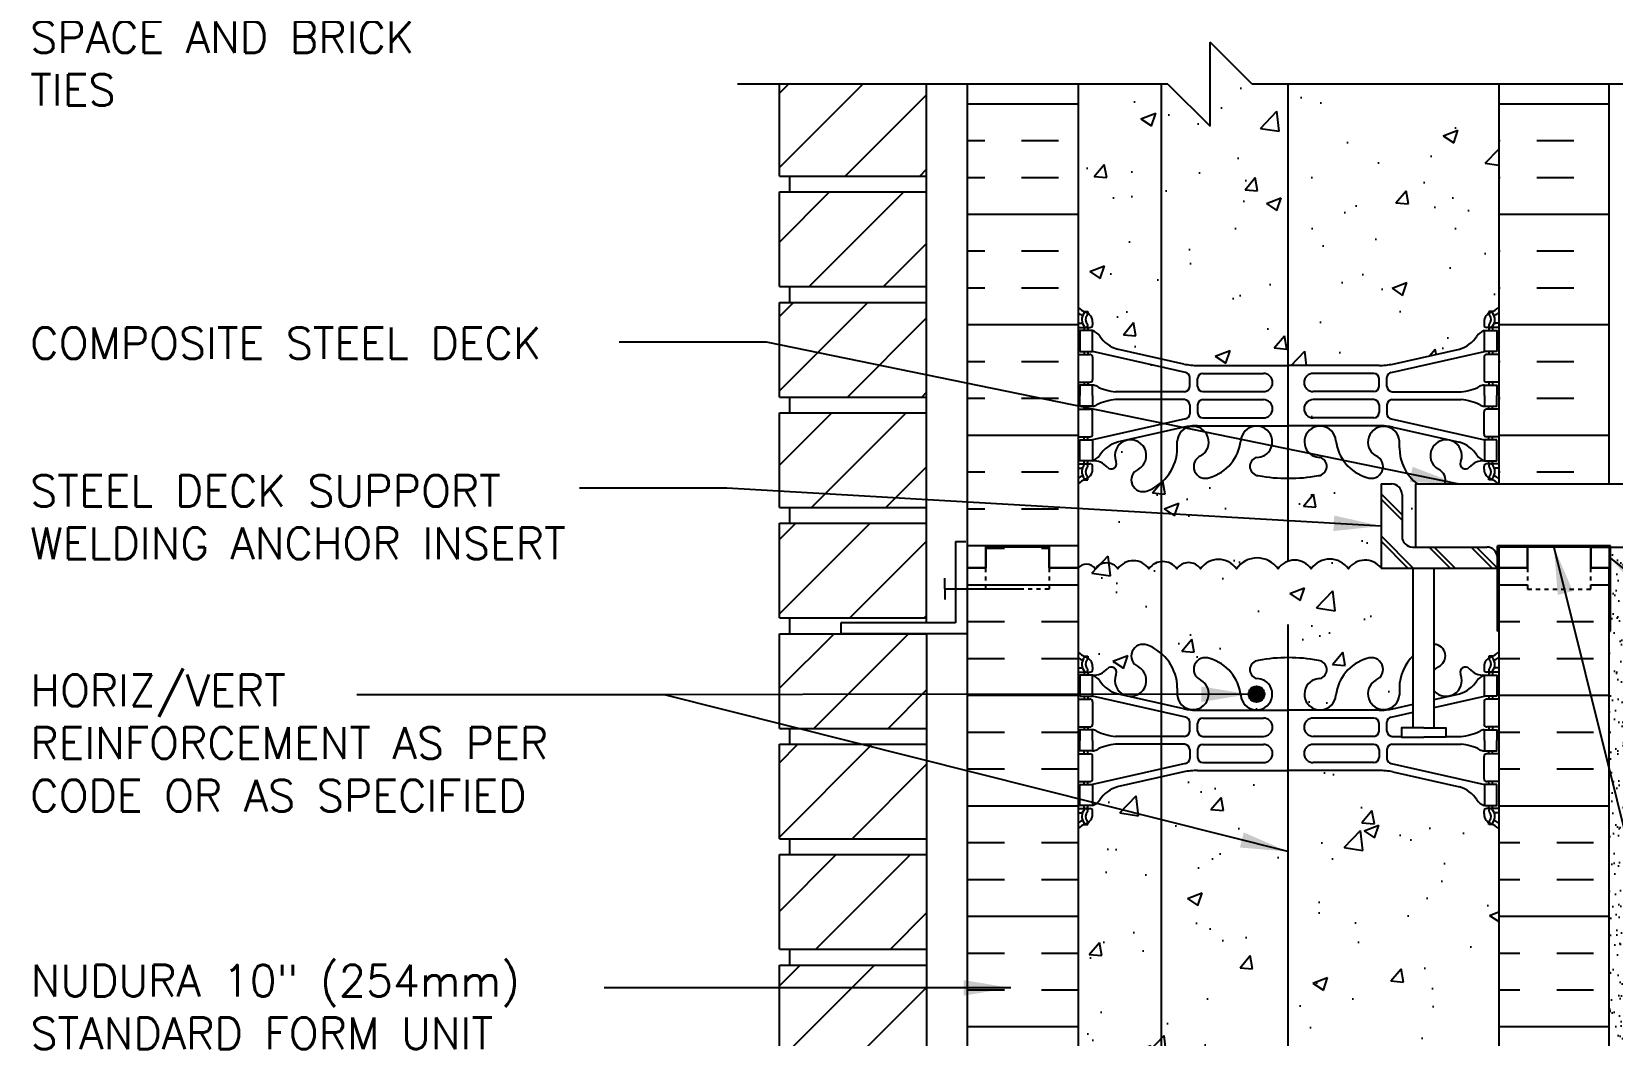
# Model space of a CAD drawing. Header units: inches. Extents: x 242.5 to 299.6, y 180 to 251.1.
# Drawn here: x 242.47 to 280.05, y 211.49 to 235.34 of the extents above; entities that cross this region are included whole.
import ezdxf

# ---------------------------------------------------------------- set-up
doc = ezdxf.new("R2010")
doc.units = ezdxf.units.IN
doc.header["$LTSCALE"] = 0.5
doc.header["$MEASUREMENT"] = 0
doc.linetypes.add('DASHED2', pattern=[0.375, 0.25, -0.125])
for name, color, linetype in [('HATCH', 12, 'Continuous'), ('line25', 2, 'Continuous'), ('LINE3', 3, 'Continuous'), ('LINE50', 5, 'Continuous'), ('LINE9', 9, 'Continuous'), ('TEXT', 4, 'Continuous'), ('Web_Edge', 9, 'Continuous')]:
    doc.layers.add(name, color=color, linetype=linetype)
doc.styles.add('DIM', font='romans.shx', dxfattribs={"width": 0.7})
doc.styles.add('ROMANS', font='romans.shx', dxfattribs={"height": 1.125})
doc.dimstyles.new('ext_12', dxfattribs={"dimscale": 12, "dimtxt": 0.09375, "dimasz": 0.09375, "dimexe": 0.09375, "dimexo": 0.0625, "dimgap": 0.0625, "dimtad": 1, "dimdec": 1, "dimzin": 3, "dimdsep": 46, "dimlunit": 4, "dimtxsty": 'DIM', "dimcen": 0.09, "dimdle": 0.09375, "dimclrt": 4, "dimadec": 0, "dimazin": 0, "dimtfac": 1, "dimtdec": 1, "dimtmove": 2, "dimatfit": 3, "dimfxl": 1, "dimfrac": 2, "dimtolj": 1, "dimtzin": 0, "dimarcsym": 0})
pattern_1 = [(50, (0, -5.6754), (3.5863, -0.31376), [0.375, -4.125]), (355, (0, -5.6754), (-0.693757, 3.76096), [0.3, -3.3]), (100.4514, (0.299, -5.7016), (2.892547, 3.447198), [0.3187, -3.50571]), (46.1842, (0, -4.6754), (5.336205, -0.827595), [0.5625, -6.1875]), (96.6356, (0.4447, -4.7444), (4.67331, 4.87059), [0.47805, -5.258565]), (351.1842, (0, -4.6754), (4.67331, 4.87059), [0.45, -4.95]), (21, (0.5, -4.9254), (2.984535, -2.013094), [0.375, -4.125]), (326, (0.5, -4.9254), (1.216577, 3.62575), [0.3, -3.3]), (71.4514, (0.7487, -5.0932), (4.201113, 1.612652), [0.3187, -3.50571]), (37.5, (0, -5.6754), (0.0607993, 1.6644693), [0, -3.26, 0, -3.35, 0, -3.3125]), (7.5, (0, -5.6754), (1.315348, 1.972059), [0, -1.91, 0, -3.185, 0, -1.2625]), (327.5, (-1.115, -5.6754), (2.669112, -0.1127744), [0, -1.25, 0, -3.9, 0, -5.175]), (317.5, (-1.615, -5.6754), (2.915931, 0.500525), [0, -1.625, 0, -2.59, 0, -3.675])]

msp = doc.modelspace()

# ---------------------------------------------------------------- hatches: boundary and pattern name
at = {"layer": 'HATCH'}
h = msp.add_hatch(dxfattribs=at)
h.set_pattern_fill('ANSI31', color=256, scale=10, style=0)
h.set_pattern_definition([(45, (261.5453, 229.8714), (-0.883883, 0.883883), [])])
h.paths.add_polyline_path([(263.746, 231.531), (260.246, 231.531), (260.246, 229.281), (263.746, 229.281)])
h.paths.add_polyline_path([(263.746, 234.09), (260.246, 234.09), (260.246, 231.906), (263.746, 231.906)])
h.paths.add_polyline_path([(263.746, 237.279), (260.246, 237.279), (260.246, 236.59), (263.746, 236.59)])
h.paths.add_polyline_path([(263.746, 239.904), (260.246, 239.904), (260.246, 237.654), (263.746, 237.654)])
h.paths.add_polyline_path([(263.746, 242.529), (260.246, 242.529), (260.246, 240.279), (263.746, 240.279)])
h.paths.add_polyline_path([(263.746, 245.154), (260.246, 245.154), (260.246, 242.904), (263.746, 242.904)])
h.paths.add_polyline_path([(263.746, 247.779), (260.246, 247.779), (260.246, 245.529), (263.746, 245.529)])
h.paths.add_polyline_path([(263.746, 197.406), (260.246, 197.406), (260.246, 195.534), (263.746, 195.534)])
h.paths.add_polyline_path([(263.746, 200.031), (260.246, 200.031), (260.246, 197.781), (263.746, 197.781)])
h.paths.add_polyline_path([(263.746, 202.656), (260.246, 202.656), (260.246, 200.406), (263.746, 200.406)])
h.paths.add_polyline_path([(263.746, 205.281), (261.708, 205.281), (260.246, 205.281), (260.246, 203.031), (263.746, 203.031)])
h.paths.add_polyline_path([(263.746, 207.906), (260.246, 207.906), (260.246, 205.656), (263.746, 205.656)])
h.paths.add_polyline_path([(263.746, 210.531), (260.246, 210.531), (260.246, 208.281), (263.746, 208.281)])
h.paths.add_polyline_path([(263.746, 213.156), (260.246, 213.156), (260.246, 210.906), (263.746, 210.906)])
h.paths.add_polyline_path([(263.746, 215.781), (260.246, 215.781), (260.246, 213.531), (263.746, 213.531)])
h.paths.add_polyline_path([(263.746, 218.406), (260.246, 218.406), (260.246, 216.156), (263.746, 216.156)])
h.paths.add_polyline_path([(263.746, 221.031), (260.246, 221.031), (260.246, 218.781), (263.746, 218.781)])
h.paths.add_polyline_path([(263.746, 223.656), (260.246, 223.656), (260.246, 221.406), (263.746, 221.406)])
h.paths.add_polyline_path([(263.746, 226.281), (260.246, 226.281), (260.246, 224.031), (263.746, 224.031)])
h.paths.add_polyline_path([(263.746, 228.906), (260.246, 228.906), (260.246, 226.656), (263.746, 226.656)])
h = msp.add_hatch(dxfattribs=at)
h.set_pattern_fill('AR-CONC', color=256, scale=0.5)
h.set_pattern_definition([(50, (0, 0), (3.5863, -0.31376), [0.375, -4.125]), (355, (0, 0), (-0.693757, 3.76096), [0.3, -3.3]), (100.4514, (0.299, -0.026), (2.892544, 3.4472), [0.3187, -3.50571]), (46.1842, (0, 1), (5.336207, -0.827596), [0.5625, -6.1875]), (96.6356, (0.4447, 0.931), (4.67331, 4.87059), [0.47805, -5.25857]), (351.1842, (0, 1), (4.67331, 4.87059), [0.45, -4.95]), (21, (0.5, 0.75), (2.984535, -2.013094), [0.375, -4.125]), (326, (0.5, 0.75), (1.216577, 3.62575), [0.3, -3.3]), (71.4514, (0.7487, 0.5822), (4.201112, 1.612656), [0.3187, -3.50571]), (37.5, (0, 0), (0.0607993, 1.6644693), [0, -3.26, 0, -3.35, 0, -3.3125]), (7.5, (0, 0), (1.315348, 1.9720586), [0, -1.91, 0, -3.185, 0, -1.2625]), (327.5, (-1.115, 0), (2.669112, -0.1127744), [0, -1.25, 0, -3.9, 0, -5.175]), (317.5, (-1.615, 0), (2.915931, 0.500525), [0, -1.625, 0, -2.59, 0, -3.675])])
h.paths.add_polyline_path([(277.344, 244.567, 0.336749), (276.682, 244.461, 0.520567), (276.295, 244.461, 0.520567), (275.795, 244.461, 0.259173), (275.344, 244.681, 0.259173), (274.892, 244.461, 0.520567), (274.393, 244.461, 0.520567), (274.006, 244.461, 0.336749), (273.344, 244.567, 0.336749), (272.682, 244.461, 0.520567), (272.295, 244.461, 0.520567), (271.795, 244.461, 0.520567), (270.949, 244.461, 0.520567), (270.667, 244.461, 0.520567), (269.772, 244.461, 0.520567), (269.032, 244.461, 0.520567), (268.339, 244.461, 0.520567), (268.119, 244.461, 0.321585), (267.344, 244.487), (267.344, 243.846, 0.088416), (267.49, 243.749), (267.58, 243.749), (267.58, 243.707, -0.249069), (267.69, 243.5), (267.69, 243.433, -0.414214), (267.627, 243.37), (267.58, 243.37), (267.58, 243.3), (267.685, 243.3, 0.231736), (268.042, 243.451, -0.8344), (268.254, 243.326), (268.242, 243.304, 2.155404), (268.781, 243.499, -1), (268.994, 244.01, -0.311223), (269.703, 242.994), (269.703, 242.829, 1.661382), (270.264, 243.182, -1), (270.478, 243.693, -0.307094), (271.216, 242.797, 1.604516), (271.775, 243.173, 0.055617), (271.596, 243.219, -0.843243), (271.63, 243.651, -0.047544), (272.344, 243.716, -0.047544), (273.058, 243.651, -0.843243), (273.092, 243.219, 0.055617), (272.913, 243.173, 1.604516), (273.471, 242.797, -0.307094), (274.21, 243.693, -1), (274.424, 243.182, 1.661382), (274.985, 242.829), (274.984, 242.974, -0.316114), (275.693, 244.01, -1), (275.907, 243.499, 2.155404), (276.445, 243.304), (276.434, 243.326, -0.834375), (276.645, 243.451, 0.23174), (277.003, 243.3), (277.108, 243.3), (277.108, 243.37), (277.06, 243.37, -0.414214), (276.998, 243.433), (276.998, 243.5, -0.249069), (277.108, 243.707), (277.108, 243.749), (277.198, 243.749, 0.08841), (277.344, 243.846)])
h.paths.add_polyline_path([(276.998, 240), (276.998, 240.068, -0.414214), (277.06, 240.13), (277.108, 240.13), (277.108, 240.2), (277.003, 240.2, -0.168672), (276.817, 240.35, 0.17445), (276.409, 240.646), (274.829, 240.998, 0.054974), (274.502, 241.035), (272.344, 241.035), (270.186, 241.035, 0.054974), (269.859, 240.998), (268.278, 240.646, 0.17445), (267.871, 240.35, -0.168672), (267.685, 240.2), (267.58, 240.2), (267.58, 240.13), (267.627, 240.13, -0.414214), (267.69, 240.068), (267.69, 240, -0.249069), (267.58, 239.793), (267.58, 239.751), (267.49, 239.751, 0.088416), (267.344, 239.654), (267.344, 236.59), (269.483, 236.59), (270.483, 235.59), (270.483, 237.59), (271.483, 236.59), (277.344, 236.59), (277.344, 239.654, 0.08841), (277.198, 239.751), (277.108, 239.751), (277.108, 239.793, -0.249069)])
h.paths.add_polyline_path([(277.344, 234.09), (271.483, 234.09), (270.483, 235.09), (270.483, 233.09), (269.483, 234.09), (267.344, 234.09), (267.344, 228.785, 0.088416), (267.49, 228.688), (267.58, 228.688), (267.58, 228.646, -0.249069), (267.69, 228.439), (267.69, 228.372, -0.414214), (267.627, 228.309), (267.58, 228.309), (267.58, 228.239), (267.685, 228.239, -0.168672), (267.871, 228.089, 0.17445), (268.278, 227.794), (269.859, 227.441, 0.054974), (270.186, 227.405), (272.344, 227.405), (274.502, 227.405, 0.054974), (274.829, 227.441), (276.409, 227.794, 0.17445), (276.817, 228.089, -0.168672), (277.003, 228.239), (277.108, 228.239), (277.108, 228.309), (277.06, 228.309, -0.414214), (276.998, 228.372), (276.998, 228.439, -0.249069), (277.108, 228.646), (277.108, 228.688), (277.198, 228.688, 0.08841), (277.344, 228.785)])
h.paths.add_polyline_path([(274.548, 224.59), (274.798, 224.59, -0.414214), (275.048, 224.34), (275.048, 223.34, 0.414214), (275.298, 223.09), (275.363, 223.09), (275.363, 224.59), (275.405, 224.59, -0.229794), (274.984, 225.445), (274.985, 225.61, 1.661382), (274.424, 225.258, -1), (274.21, 224.747, -0.307094), (273.471, 225.642, 1.604516), (272.913, 225.266, 0.055617), (273.092, 225.221, -0.843243), (273.058, 224.788, -0.047544), (272.344, 224.723, -0.047544), (271.63, 224.788, -0.843243), (271.596, 225.221, 0.055617), (271.775, 225.266, 1.604516), (271.216, 225.642, -0.307094), (270.478, 224.747, -1), (270.264, 225.258, 1.661382), (269.703, 225.61), (269.703, 225.465, -0.316114), (268.994, 224.429, -1), (268.781, 224.941, 2.155404), (268.242, 225.135), (268.254, 225.114, -0.834375), (268.042, 224.988, 0.23174), (267.685, 225.139), (267.58, 225.139), (267.58, 225.069), (267.627, 225.069, -0.414214), (267.69, 225.007), (267.69, 224.939, -0.249069), (267.58, 224.732), (267.58, 224.69), (267.49, 224.69, 0.088416), (267.344, 224.593), (267.344, 222.588, -0.498935), (267.755, 222.574, -0.520567), (268.291, 222.574, -0.520567), (269.03, 222.574, -0.520567), (269.691, 222.574, -0.520567), (270.257, 222.574, -0.520567), (271.11, 222.574, -0.520567), (272.099, 222.574, -0.520567), (272.887, 222.574, -0.520567), (273.771, 222.574, -0.506879), (274.548, 222.59)])
h.paths.add_polyline_path([(276.998, 224.939), (276.998, 225.007, -0.414214), (277.06, 225.069), (277.108, 225.069), (277.108, 225.139), (277.003, 225.139, 0.231736), (276.645, 224.988, -0.8344), (276.434, 225.114), (276.445, 225.135, 2.155404), (275.907, 224.941, -0.400391), (276.06, 224.59), (277.344, 224.59), (277.344, 224.593, 0.08841), (277.198, 224.69), (277.108, 224.69), (277.108, 224.732, -0.249069)])
h.paths.add_polyline_path([(275.313, 222.59), (274.548, 222.59, 0.506879), (273.771, 222.574, 0.520567), (272.887, 222.574, 0.520567), (272.099, 222.574, 0.520567), (271.11, 222.574, 0.520567), (270.257, 222.574, 0.520567), (269.691, 222.574, 0.520567), (269.03, 222.574, 0.520567), (268.291, 222.574, 0.520567), (267.755, 222.574, 0.498935), (267.344, 222.588), (267.344, 220.593, 0.088416), (267.49, 220.496), (267.58, 220.496), (267.58, 220.454, -0.249069), (267.69, 220.247), (267.69, 220.179, -0.414214), (267.627, 220.117), (267.58, 220.117), (267.58, 220.047), (267.685, 220.047, 0.231736), (268.042, 220.198, -0.8344), (268.254, 220.072), (268.242, 220.051, 2.155404), (268.781, 220.245, -1), (268.994, 220.756, -0.311223), (269.703, 219.74), (269.703, 219.575, 1.661382), (270.264, 219.928, -1), (270.478, 220.439, -0.307094), (271.216, 219.544, 1.604516), (271.775, 219.92, 0.055617), (271.596, 219.965, -0.843243), (271.63, 220.398, -0.047544), (272.344, 220.462, -0.047544), (273.058, 220.398, -0.843243), (273.092, 219.965, 0.055617), (272.913, 219.92, 1.604516), (273.471, 219.544, -0.307094), (274.21, 220.439, -1), (274.424, 219.928, 1.661382), (274.985, 219.575), (274.984, 219.721, -0.204955), (275.313, 220.515)])
h.paths.add_polyline_path([(277.344, 216.401, 0.08841), (277.198, 216.498), (277.108, 216.498), (277.108, 216.54, -0.249069), (276.998, 216.747), (276.998, 216.814, -0.414214), (277.06, 216.877), (277.108, 216.877), (277.108, 216.947), (277.003, 216.947, -0.168672), (276.817, 217.096, 0.17445), (276.409, 217.392), (274.829, 217.745, 0.054974), (274.502, 217.781), (272.344, 217.781), (270.186, 217.781, 0.054974), (269.859, 217.745), (268.278, 217.392, 0.17445), (267.871, 217.096, -0.168672), (267.685, 216.947), (267.58, 216.947), (267.58, 216.877), (267.627, 216.877, -0.414214), (267.69, 216.814), (267.69, 216.747, -0.249069), (267.58, 216.54), (267.58, 216.498), (267.49, 216.498, 0.088416), (267.344, 216.401), (267.344, 210.785, 0.088416), (267.49, 210.688), (267.58, 210.688), (267.58, 210.646, -0.249069), (267.69, 210.439), (267.69, 210.372, -0.414214), (267.627, 210.309), (267.58, 210.309), (267.58, 210.239), (267.685, 210.239, -0.168672), (267.871, 210.089, 0.17445), (268.278, 209.794), (269.859, 209.441, 0.054974), (270.186, 209.405), (272.344, 209.405), (274.502, 209.405, 0.054974), (274.829, 209.441), (276.409, 209.794, 0.17445), (276.817, 210.089, -0.168672), (277.003, 210.239), (277.108, 210.239), (277.108, 210.309), (277.06, 210.309, -0.414214), (276.998, 210.372), (276.998, 210.439, -0.249069), (277.108, 210.646), (277.108, 210.688), (277.198, 210.688, 0.08841), (277.344, 210.785)])
h.paths.add_polyline_path([(275.503, 203.775), (275.729, 203.775), (275.729, 203.497), (277.344, 203.497), (277.344, 206.305), (277.344, 206.593, 0.08841), (277.198, 206.69), (277.108, 206.69), (277.108, 206.732, -0.249069), (276.998, 206.939), (276.998, 207.007, -0.414214), (277.06, 207.069), (277.108, 207.069), (277.108, 207.139), (277.003, 207.139, 0.231736), (276.645, 206.988, -0.8344), (276.434, 207.114), (276.445, 207.135, 2.155404), (275.907, 206.941, -1), (275.693, 206.429, -0.311223), (274.984, 207.445), (274.985, 207.61, 1.661382), (274.424, 207.258, -1), (274.21, 206.747, -0.30095), (273.474, 207.619, 1.661382), (272.913, 207.266, 0.055617), (273.092, 207.221, -0.843243), (273.058, 206.788, -0.047544), (272.344, 206.723, -0.047544), (271.63, 206.788, -0.843243), (271.596, 207.221, 0.055617), (271.775, 207.266, 1.661382), (271.214, 207.619, -0.30095), (270.478, 206.747, -1), (270.264, 207.258, 1.661382), (269.703, 207.61), (269.703, 207.445, -0.311223), (268.994, 206.429, -1), (268.781, 206.941, 2.155404), (268.242, 207.135), (268.254, 207.114, -0.834375), (268.042, 206.988, 0.23174), (267.685, 207.139), (267.58, 207.139), (267.58, 207.069), (267.627, 207.069, -0.414214), (267.69, 207.007), (267.69, 206.939, -0.249069), (267.58, 206.732), (267.58, 206.69), (267.49, 206.69, 0.088416), (267.344, 206.593), (267.344, 204.593), (267.344, 202.593, 0.088416), (267.49, 202.496), (267.58, 202.496), (267.58, 202.454, -0.249069), (267.69, 202.247), (267.69, 202.179, -0.414214), (267.627, 202.117), (267.58, 202.117), (267.58, 202.047), (267.685, 202.047, 0.231736), (268.042, 202.198, -0.8344), (268.254, 202.072), (268.242, 202.051, 2.155404), (268.781, 202.245, -1), (268.994, 202.756, -0.311223), (269.703, 201.74), (269.703, 201.575, 1.661382), (270.264, 201.928, -1), (270.478, 202.439, -0.30095), (271.214, 201.567, 1.661382), (271.775, 201.92, 0.055617), (271.596, 201.965, -0.843243), (271.63, 202.398, -0.047544), (272.344, 202.462, -0.047544), (273.058, 202.398, -0.843243), (273.092, 201.965, 0.055617), (272.913, 201.92, 1.661382), (273.474, 201.567, -0.30095), (274.21, 202.439, -1), (274.424, 201.928, 1.661382), (274.985, 201.575), (274.984, 201.74, -0.286808), (275.603, 202.718), (275.503, 202.718), (275.503, 203.247)])
h.paths.add_polyline_path([(277.108, 202.496), (277.198, 202.496, 0.08841), (277.344, 202.593), (277.344, 202.997), (275.729, 202.997), (275.729, 202.769, -0.933253), (275.907, 202.245, 2.155404), (276.445, 202.051), (276.434, 202.072, -0.834375), (276.645, 202.198, 0.23174), (277.003, 202.047), (277.108, 202.047), (277.108, 202.117), (277.06, 202.117, -0.414214), (276.998, 202.179), (276.998, 202.247, -0.249069), (277.108, 202.454)], flags=17)
h.paths.add_polyline_path([(277.344, 198.401, 0.08841), (277.198, 198.498), (277.108, 198.498), (277.108, 198.54, -0.249069), (276.998, 198.747), (276.998, 198.814, -0.414214), (277.06, 198.877), (277.108, 198.877), (277.108, 198.947), (277.003, 198.947, -0.155529), (276.827, 199.081, 0.180914), (276.409, 199.392), (274.829, 199.745, 0.054974), (274.502, 199.781), (272.344, 199.781), (270.186, 199.781, 0.054974), (269.859, 199.745), (268.278, 199.392, 0.180914), (267.86, 199.081, -0.155529), (267.685, 198.947), (267.58, 198.947), (267.58, 198.877), (267.627, 198.877, -0.414214), (267.69, 198.814), (267.69, 198.747, -0.249069), (267.58, 198.54), (267.58, 198.498), (267.49, 198.498, 0.088416), (267.344, 198.401), (267.344, 195.534), (269.358, 195.534), (270.358, 196.534), (270.358, 195.534), (270.358, 194.534), (271.358, 195.534), (277.344, 195.534)])
h = msp.add_hatch(dxfattribs=at)
h.set_pattern_fill('INSUL', color=256, scale=7, style=0)
h.paths.add_polyline_path([(267.344, 234.09), (264.719, 234.09), (264.719, 222.593), (265.156, 222.593), (265.156, 223.093), (266.656, 223.093), (266.656, 222.593), (267.344, 222.593)])
h.paths.add_polyline_path([(277.344, 224.59), (279.969, 224.59), (279.969, 234.09), (277.344, 234.09)])
h = msp.add_hatch(dxfattribs=at)
h.set_pattern_fill('AR-CONC', color=256, scale=0.5, style=0)
h.set_pattern_definition(pattern_1)
h.paths.add_polyline_path([(267.685, 227.739), (267.58, 227.739), (267.58, 227.669), (267.627, 227.669, -0.414214), (267.69, 227.607), (267.69, 227.072, -0.414214), (267.627, 227.009), (267.58, 227.009), (267.58, 226.939), (267.677, 226.939, -0.134256), (267.788, 226.911, 0.100756), (268.238, 226.783), (269.875, 226.783, 0.414214), (270, 226.908), (270, 227.12, 0.351061), (269.902, 227.242)])
h = msp.add_hatch(dxfattribs=at)
h.set_pattern_fill('AR-CONC', color=256, scale=0.5, style=0)
h.set_pattern_definition(pattern_1)
h.paths.add_polyline_path([(272.936, 226.594, 1), (272.936, 226.16), (274.375, 226.16, 0.414214), (274.5, 226.285), (274.5, 226.469, 0.414214), (274.375, 226.594)])
h = msp.add_hatch(dxfattribs=at)
h.set_pattern_fill('INSUL', color=256, scale=7, style=0)
h.set_pattern_definition([(0, (278.723, 214.316), (0, 2.625), []), (0, (278.723, 215.191), (0, 2.625), [0.875, -0.875]), (0, (278.723, 216.066), (0, 2.625), [0.875, -0.875])])
h.paths.add_polyline_path([(279.969, 222.593), (279.531, 222.593), (279.531, 222.093), (278.031, 222.093), (278.031, 222.593), (277.344, 222.593), (277.344, 221.09), (277.344, 206.305), (279.969, 205.247)])
h.paths.add_polyline_path([(264.719, 204.593), (265.156, 204.593), (265.156, 205.093), (266.656, 205.093), (266.656, 204.593), (267.344, 204.593), (267.344, 222.593), (266.656, 222.593), (266.656, 223.093), (265.156, 223.093), (265.156, 222.593), (264.719, 222.593)])
h = msp.add_hatch(dxfattribs=at)
h.set_pattern_fill('AR-SAND', color=256, scale=0.25, style=0)
h.set_pattern_definition([(37.5, (-108.9242, -27.88377), (-0.01574834, 0.48170594), [0, -0.38, 0, -0.425, 0, -0.40625]), (7.5, (-108.9242, -27.8838), (0.4424442, 0.7055365), [0, -0.205, 0, -0.3425, 0, -0.13125]), (327.5, (-109.2317, -27.88377), (0.77853547, 0.00141476), [0, -0.125, 0, -0.45, 0, -0.5875]), (317.5, (-109.2317, -27.8838), (0.75153165, 0.2194189), [0, -0.0625, 0, -0.295, 0, -0.3375])])
h.paths.add_polyline_path([(279.969, 205.534), (279.969, 205.247), (280.469, 205.247), (280.469, 223.09), (280.234, 223.09), (279.969, 223.09)])
at = {"layer": 'LINE3'}
h = msp.add_hatch(color=256, dxfattribs=at)
h.paths.add_polyline_path([(271.772, 219.629, 0.831395), (271.403, 219.629)])
h.paths.add_polyline_path([(271.775, 219.595, 0.045935), (271.772, 219.629), (271.403, 219.629, 0.045935), (271.4, 219.595, 1)])

# ---------------------------------------------------------------- linework, layer by layer
at = {"layer": 'HATCH'}
for p, q in [((274.548, 224.355), (275.048, 223.855)), ((274.548, 224.23), (275.048, 223.73)), ((274.548, 223.355), (275.313, 222.59)), ((274.548, 223.23), (275.188, 222.59)), ((275.688, 223.09), (276.188, 222.59)), ((275.813, 223.09), (276.313, 222.59)), ((276.688, 223.09), (277.188, 222.59)), ((276.813, 223.09), (277.313, 222.59))]:
    msp.add_line(p, q, dxfattribs=at)
msp.add_lwpolyline([(274.548, 222.59, 0.506879), (273.771, 222.574, 0.520567), (272.887, 222.574, 0.520567), (272.099, 222.574, 0.520567), (271.11, 222.574, 0.520567), (270.257, 222.574, 0.520567), (269.691, 222.574, 0.520567), (269.03, 222.574, 0.520567), (268.291, 222.574, 0.520567), (267.755, 222.574, 0.498935), (267.344, 222.588)], format="xyb", dxfattribs=at)
at = {"layer": 'line25'}
for p, q in [((260.246, 231.906), (260.246, 234.09)), ((263.746, 221.286), (263.746, 234.09)), ((267.344, 234.09), (267.344, 222.593)), ((277.344, 234.09), (277.344, 224.59)), ((260.246, 231.906), (263.746, 231.906)), ((260.496, 231.531), (260.496, 231.906)), ((260.496, 231.531), (260.496, 231.906)), ((260.246, 229.281), (260.246, 231.531)), ((260.246, 231.531), (263.746, 231.531)), ((260.246, 229.281), (263.746, 229.281)), ((260.496, 228.906), (260.496, 229.281)), ((260.496, 228.906), (260.496, 229.281)), ((260.246, 226.656), (260.246, 228.906)), ((260.246, 228.906), (263.746, 228.906)), ((260.246, 226.656), (263.746, 226.656)), ((260.496, 226.281), (260.496, 226.656)), ((260.496, 226.281), (260.496, 226.656)), ((260.246, 224.031), (260.246, 226.281)), ((260.246, 226.281), (263.746, 226.281)), ((274.548, 224.59), (274.548, 222.59)), ((274.548, 224.59), (274.798, 224.59)), ((275.048, 224.34), (275.048, 223.34)), ((260.246, 224.031), (263.746, 224.031)), ((260.496, 223.656), (260.496, 224.031)), ((260.496, 223.656), (260.496, 224.031)), ((260.246, 221.406), (260.246, 223.656)), ((260.246, 223.656), (263.746, 223.656)), ((275.298, 223.09), (277.063, 223.09)), ((280, 223.122), (277.313, 223.122)), ((277.313, 221.09), (277.313, 223.122)), ((277.313, 222.59), (277.313, 222.84)), ((279.969, 223.09), (277.344, 223.09)), ((279.969, 223.09), (277.344, 223.09)), ((277.344, 223.09), (277.344, 221.09)), ((279.969, 223.09), (279.969, 221.09)), ((280, 221.09), (280, 223.122)), ((267.344, 222.593), (267.344, 204.593)), ((274.548, 222.59), (277.313, 222.59)), ((275.313, 218.798), (275.313, 222.59)), ((275.813, 218.798), (275.813, 222.59)), ((277.344, 222.593), (277.344, 206.305)), ((260.246, 221.406), (263.746, 221.406)), ((260.496, 221.031), (260.496, 221.406)), ((260.496, 221.031), (260.496, 221.406)), ((260.246, 218.781), (260.246, 221.031)), ((260.246, 221.031), (263.746, 221.031)), ((263.746, 221.036), (263.746, 205.531)), ((277.344, 221.09), (277.313, 221.09)), ((279.969, 221.09), (280, 221.09)), ((260.246, 218.781), (263.746, 218.781)), ((260.496, 218.406), (260.496, 218.781)), ((260.496, 218.406), (260.496, 218.781)), ((260.246, 216.156), (260.246, 218.406)), ((260.246, 218.406), (263.746, 218.406)), ((260.246, 216.156), (263.746, 216.156)), ((260.496, 215.781), (260.496, 216.156)), ((260.496, 215.781), (260.496, 216.156)), ((260.246, 213.531), (260.246, 215.781)), ((260.246, 215.781), (263.746, 215.781)), ((260.246, 213.531), (263.746, 213.531)), ((260.496, 213.156), (260.496, 213.531)), ((260.496, 213.156), (260.496, 213.531)), ((260.246, 210.906), (260.246, 213.156)), ((260.246, 213.156), (263.746, 213.156))]:
    msp.add_line(p, q, dxfattribs=at)
at = {"layer": 'line25', "color": 192}
msp.add_line((279.531, 223.09), (288.407, 223.09), dxfattribs=at)
at = {"layer": 'line25'}
for points in [[(275.563, 218.798), (275.034, 218.798), (275.034, 218.572), (275.563, 218.572)], [(275.563, 218.798), (276.091, 218.798), (276.091, 218.572), (275.831, 218.572)], [(275.831, 218.572), (275.563, 218.572)]]:
    msp.add_lwpolyline(points, dxfattribs=at)
for centre, start, end in [((274.798, 224.34), 0, 90), ((275.298, 223.34), 180, 270), ((277.063, 222.84), 0, 90)]:
    msp.add_arc(centre, 0.25, start, end, dxfattribs=at)
at = {"layer": 'LINE3'}
for p, q in [((269.321, 234.09), (269.321, 203.272)), ((272.33, 234.09), (272.33, 222.75)), ((272.33, 221.25), (272.33, 195.534))]:
    msp.add_line(p, q, dxfattribs=at)
msp.add_circle((271.588, 219.595), 0.188, dxfattribs=at)
at = {"layer": 'LINE50'}
for p, q in [((264.719, 222.593), (264.719, 234.09)), ((279.969, 224.59), (279.969, 234.09)), ((278.031, 222.593), (278.031, 223.093)), ((278.031, 223.093), (279.531, 223.093)), ((279.531, 223.093), (279.531, 222.593)), ((264.719, 204.593), (264.719, 222.593)), ((277.344, 222.593), (278.031, 222.593)), ((279.531, 222.593), (279.969, 222.593)), ((279.969, 205.247), (279.969, 222.593))]:
    msp.add_line(p, q, dxfattribs=at)
for points in [[(267.344, 222.593), (266.656, 222.593), (266.656, 223.093), (265.156, 223.093), (265.156, 222.593), (264.719, 222.593)], [(264.719, 222.593), (265.156, 222.593), (265.156, 223.093), (266.656, 223.093), (266.656, 222.593), (267.344, 222.593)], [(279.969, 222.593), (279.531, 222.593), (279.531, 223.093), (278.031, 223.093), (278.031, 222.593), (277.344, 222.593)]]:
    msp.add_lwpolyline(points, dxfattribs=at)
at = {"layer": 'LINE9'}
for p, q in [((270.483, 233.09), (270.483, 235.09)), ((271.483, 234.09), (270.483, 235.09)), ((269.483, 234.09), (259.246, 234.09)), ((269.483, 234.09), (270.483, 233.09)), ((281.719, 234.09), (271.483, 234.09)), ((275.363, 224.59), (288.406, 224.59)), ((275.363, 224.59), (275.363, 223.09)), ((264.431, 223.223), (264.431, 221.286)), ((264.431, 223.223), (264.681, 223.223)), ((264.181, 222.098), (264.181, 222.348)), ((264.181, 222.098), (266.027, 222.098)), ((264.181, 222.098), (264.181, 221.848)), ((264.431, 221.286), (261.708, 221.286)), ((261.708, 221.286), (261.708, 221.036)), ((261.708, 221.036), (264.708, 221.036))]:
    msp.add_line(p, q, dxfattribs=at)
at = {"layer": 'LINE9', "linetype": 'DASHED2', "ltscale": 0.15}
for points in [[(266.656, 222.593), (266.656, 222.593), (266.656, 222.093), (265.156, 222.093), (265.156, 222.593), (265.156, 222.593)], [(266.656, 222.593), (266.656, 222.593), (266.656, 222.093), (265.156, 222.093), (265.156, 222.593), (265.156, 222.593)], [(278.031, 222.593), (278.031, 222.593), (278.031, 222.093), (279.531, 222.093), (279.531, 222.593), (279.531, 222.593)], [(278.031, 222.593), (278.031, 222.593), (278.031, 222.093), (279.531, 222.093), (279.531, 222.593), (279.531, 222.593)]]:
    msp.add_lwpolyline(points, dxfattribs=at)
at = {"layer": 'Web_Edge'}
for p, q in [((267.49, 228.688), (267.58, 228.688)), ((267.58, 228.688), (267.58, 228.646)), ((277.198, 228.688), (277.108, 228.688)), ((277.108, 228.688), (277.108, 228.646)), ((267.344, 228.409), (267.422, 228.409)), ((267.344, 228.309), (267.627, 228.309)), ((267.49, 228.309), (267.49, 228.239)), ((267.58, 228.309), (267.58, 228.239)), ((267.69, 228.439), (267.69, 228.372)), ((276.998, 228.439), (276.998, 228.372)), ((277.344, 228.309), (277.06, 228.309)), ((277.108, 228.309), (277.108, 228.239)), ((277.198, 228.309), (277.198, 228.239)), ((277.344, 228.409), (277.266, 228.409)), ((267.49, 227.739), (267.49, 227.669)), ((267.58, 227.739), (267.58, 227.669)), ((269.902, 227.242), (267.685, 227.739)), ((269.859, 227.441), (268.278, 227.794)), ((274.785, 227.242), (277.003, 227.739)), ((274.829, 227.441), (276.409, 227.794)), ((277.108, 227.739), (277.108, 227.669)), ((277.198, 227.739), (277.198, 227.669)), ((267.344, 227.669), (267.627, 227.669)), ((267.69, 227.607), (267.69, 227.072)), ((270.186, 227.405), (272.344, 227.405)), ((274.502, 227.405), (272.344, 227.405)), ((276.998, 227.607), (276.998, 227.072)), ((277.344, 227.669), (277.06, 227.669)), ((267.344, 227.009), (267.627, 227.009)), ((267.49, 227.009), (267.49, 226.939)), ((267.58, 227.009), (267.58, 226.939)), ((270, 226.908), (270, 227.12)), ((270.188, 226.909), (270.188, 227.093)), ((270.313, 227.218), (271.752, 227.218)), ((274.375, 227.218), (272.936, 227.218)), ((274.5, 226.909), (274.5, 227.093)), ((274.688, 226.908), (274.688, 227.12)), ((277.344, 227.009), (277.06, 227.009)), ((277.108, 227.009), (277.108, 226.939)), ((277.198, 227.009), (277.198, 226.939)), ((269.875, 226.783), (268.238, 226.783)), ((269.875, 226.595), (268.238, 226.595)), ((270.313, 226.784), (271.752, 226.784)), ((270.313, 226.594), (271.752, 226.594)), ((274.375, 226.784), (272.936, 226.784)), ((274.375, 226.594), (272.936, 226.594)), ((274.813, 226.783), (276.45, 226.783)), ((274.813, 226.595), (276.45, 226.595)), ((267.344, 226.369), (267.627, 226.369)), ((267.49, 226.369), (267.49, 226.439)), ((267.58, 226.369), (267.58, 226.439)), ((267.69, 225.772), (267.69, 226.307)), ((270, 226.47), (270, 226.258)), ((270.188, 226.469), (270.188, 226.285)), ((274.5, 226.469), (274.5, 226.285)), ((274.688, 226.47), (274.688, 226.258)), ((276.998, 225.772), (276.998, 226.307)), ((277.344, 226.369), (277.06, 226.369)), ((277.108, 226.369), (277.108, 226.439)), ((277.198, 226.369), (277.198, 226.439)), ((269.902, 226.136), (267.685, 225.639)), ((269.859, 225.937), (268.278, 225.584)), ((270.186, 225.973), (272.344, 225.973)), ((270.313, 226.16), (271.752, 226.16)), ((274.502, 225.973), (272.344, 225.973)), ((274.375, 226.16), (272.936, 226.16)), ((274.785, 226.136), (277.003, 225.639)), ((274.829, 225.937), (276.409, 225.584)), ((267.344, 225.709), (267.627, 225.709)), ((267.49, 225.639), (267.49, 225.709)), ((267.58, 225.639), (267.58, 225.709)), ((269.703, 225.445), (269.703, 225.61)), ((274.984, 225.445), (274.985, 225.61)), ((277.344, 225.709), (277.06, 225.709)), ((277.108, 225.639), (277.108, 225.709)), ((277.198, 225.639), (277.198, 225.709)), ((267.49, 225.069), (267.49, 225.139)), ((267.58, 225.069), (267.58, 225.139)), ((268.242, 225.135), (268.254, 225.114)), ((276.445, 225.135), (276.434, 225.114)), ((277.108, 225.069), (277.108, 225.139)), ((277.198, 225.069), (277.198, 225.139)), ((267.344, 225.069), (267.627, 225.069)), ((267.344, 224.969), (267.422, 224.969)), ((267.58, 224.69), (267.58, 224.732)), ((267.69, 224.939), (267.69, 225.007)), ((276.998, 224.939), (276.998, 225.007)), ((277.344, 225.069), (277.06, 225.069)), ((277.108, 224.69), (277.108, 224.732)), ((277.344, 224.969), (277.266, 224.969)), ((267.49, 224.69), (267.58, 224.69)), ((277.198, 224.69), (277.108, 224.69)), ((267.344, 220.217), (267.422, 220.217)), ((267.49, 220.496), (267.58, 220.496)), ((267.58, 220.496), (267.58, 220.454)), ((267.69, 220.247), (267.69, 220.179)), ((276.998, 220.247), (276.998, 220.179)), ((277.198, 220.496), (277.108, 220.496)), ((277.108, 220.496), (277.108, 220.454)), ((277.344, 220.217), (277.266, 220.217)), ((267.344, 220.117), (267.627, 220.117)), ((267.49, 220.117), (267.49, 220.047)), ((267.58, 220.117), (267.58, 220.047)), ((268.242, 220.051), (268.254, 220.072)), ((276.445, 220.051), (276.434, 220.072)), ((277.344, 220.117), (277.06, 220.117)), ((277.108, 220.117), (277.108, 220.047)), ((277.198, 220.117), (277.198, 220.047)), ((267.344, 219.477), (267.627, 219.477)), ((267.49, 219.547), (267.49, 219.477)), ((267.58, 219.547), (267.58, 219.477)), ((269.902, 219.05), (267.685, 219.547)), ((269.859, 219.248), (268.278, 219.601)), ((269.703, 219.74), (269.703, 219.575)), ((274.984, 219.74), (274.985, 219.575)), ((275.813, 219.468), (276.409, 219.601)), ((275.813, 219.28), (277.003, 219.547)), ((277.344, 219.477), (277.06, 219.477)), ((277.108, 219.547), (277.108, 219.477)), ((277.198, 219.547), (277.198, 219.477)), ((267.69, 219.414), (267.69, 218.879)), ((270.186, 219.212), (272.344, 219.212)), ((274.502, 219.212), (272.344, 219.212)), ((274.785, 219.05), (275.313, 219.168)), ((274.829, 219.248), (275.313, 219.356)), ((276.998, 219.414), (276.998, 218.879)), ((267.344, 218.817), (267.627, 218.817)), ((267.49, 218.817), (267.49, 218.747)), ((267.58, 218.817), (267.58, 218.747)), ((270, 218.716), (270, 218.928)), ((270.188, 218.717), (270.188, 218.901)), ((270.313, 219.026), (271.752, 219.026)), ((274.375, 219.026), (272.936, 219.026)), ((274.5, 218.717), (274.5, 218.901)), ((274.688, 218.716), (274.688, 218.928)), ((277.344, 218.817), (277.06, 218.817)), ((277.108, 218.817), (277.108, 218.747)), ((277.198, 218.817), (277.198, 218.747)), ((269.875, 218.591), (268.238, 218.591)), ((269.875, 218.403), (268.238, 218.403)), ((270.313, 218.592), (271.752, 218.592)), ((270.313, 218.402), (271.752, 218.402)), ((274.375, 218.592), (272.936, 218.592)), ((274.375, 218.402), (272.936, 218.402)), ((274.813, 218.591), (275.034, 218.591)), ((274.813, 218.403), (276.45, 218.403)), ((276.091, 218.591), (276.45, 218.591)), ((267.344, 218.177), (267.627, 218.177)), ((267.49, 218.177), (267.49, 218.247)), ((267.58, 218.177), (267.58, 218.247)), ((267.69, 217.579), (267.69, 218.114)), ((270, 218.278), (270, 218.065)), ((270.188, 218.277), (270.188, 218.093)), ((270.313, 217.968), (271.752, 217.968)), ((274.375, 217.968), (272.936, 217.968)), ((274.5, 218.277), (274.5, 218.093)), ((274.688, 218.278), (274.688, 218.065)), ((276.998, 217.579), (276.998, 218.114)), ((277.344, 218.177), (277.06, 218.177)), ((277.108, 218.177), (277.108, 218.247)), ((277.198, 218.177), (277.198, 218.247)), ((269.902, 217.943), (267.685, 217.447)), ((269.859, 217.745), (268.278, 217.392)), ((270.186, 217.781), (272.344, 217.781)), ((274.502, 217.781), (272.344, 217.781)), ((274.785, 217.943), (277.003, 217.447)), ((274.829, 217.745), (276.409, 217.392)), ((267.344, 217.517), (267.627, 217.517)), ((267.49, 217.447), (267.49, 217.517)), ((267.58, 217.447), (267.58, 217.517)), ((277.344, 217.517), (277.06, 217.517)), ((277.108, 217.447), (277.108, 217.517)), ((277.198, 217.447), (277.198, 217.517)), ((267.344, 216.877), (267.627, 216.877)), ((267.49, 216.877), (267.49, 216.947)), ((267.58, 216.877), (267.58, 216.947)), ((277.344, 216.877), (277.06, 216.877)), ((277.108, 216.877), (277.108, 216.947)), ((277.198, 216.877), (277.198, 216.947)), ((267.344, 216.777), (267.422, 216.777)), ((267.49, 216.498), (267.58, 216.498)), ((267.58, 216.498), (267.58, 216.54)), ((267.69, 216.747), (267.69, 216.814)), ((276.998, 216.747), (276.998, 216.814)), ((277.108, 216.498), (277.108, 216.54)), ((277.198, 216.498), (277.108, 216.498)), ((277.344, 216.777), (277.266, 216.777))]:
    msp.add_line(p, q, dxfattribs=at)
for points in [[(267.385, 227.739), (267.685, 227.739), (267.685, 228.239), (267.385, 228.239)], [(277.303, 227.739), (277.003, 227.739), (277.003, 228.239), (277.303, 228.239)], [(267.385, 225.639), (267.685, 225.639), (267.685, 225.139), (267.385, 225.139)], [(277.303, 225.639), (277.003, 225.639), (277.003, 225.139), (277.303, 225.139)], [(267.385, 219.547), (267.685, 219.547), (267.685, 220.047), (267.385, 220.047)], [(277.303, 219.547), (277.003, 219.547), (277.003, 220.047), (277.303, 220.047)], [(267.385, 217.447), (267.685, 217.447), (267.685, 216.947), (267.385, 216.947)], [(277.303, 217.447), (277.003, 217.447), (277.003, 216.947), (277.303, 216.947)]]:
    msp.add_lwpolyline(points, close=True, dxfattribs=at)
for points in [[(267.685, 226.689), (267.685, 226.939), (267.385, 226.939), (267.385, 226.689)], [(267.685, 226.689), (267.685, 226.439), (267.385, 226.439), (267.385, 226.689)], [(277.003, 226.689), (277.003, 226.939), (277.303, 226.939), (277.303, 226.689)], [(277.003, 226.689), (277.003, 226.439), (277.303, 226.439), (277.303, 226.689)], [(267.685, 218.497), (267.685, 218.747), (267.385, 218.747), (267.385, 218.497)], [(277.003, 218.497), (277.003, 218.747), (277.303, 218.747), (277.303, 218.497)], [(267.685, 218.497), (267.685, 218.247), (267.385, 218.247), (267.385, 218.497)], [(277.003, 218.497), (277.003, 218.247), (277.303, 218.247), (277.303, 218.497)]]:
    msp.add_lwpolyline(points, dxfattribs=at)
for centre, radius, start, end in [((267.69, 229.146), 0.5, 226.2109, 250.5288), ((267.69, 229.146), 0.6, 234.7832, 245.0748), ((267.684, 228.494), 0.25, 140.1145, 222.4609), ((267.428, 228.583), 0.021, 343.464, 63.9957), ((267.526, 228.625), 0.045, 321.448, 139.1879), ((267.44, 228.439), 0.25, 0, 70.5288), ((267.684, 228.494), 0.16, 140.0001, 222.4609), ((277.248, 228.439), 0.25, 109.4712, 180), ((277.162, 228.625), 0.045, 40.8121, 218.552), ((277.004, 228.494), 0.16, 317.5391, 39.9999), ((276.998, 229.146), 0.5, 289.4712, 313.7878), ((277.004, 228.494), 0.25, 317.5391, 39.8855), ((277.26, 228.583), 0.021, 116.0043, 196.536), ((276.998, 229.146), 0.6, 294.9252, 305.2158), ((267.422, 228.429), 0.0196, 269.4032, 15.4901), ((267.532, 228.355), 0.045, 222.4609, 42.4609), ((267.627, 228.372), 0.0625, 270, 0), ((267.562, 227.896), 0.364, 34.9775, 70.3387), ((268.486, 228.508), 0.743, 212.7919, 253.8107), ((276.202, 228.508), 0.743, 286.1893, 327.2081), ((277.125, 227.896), 0.364, 109.6613, 145.0225), ((277.06, 228.372), 0.0625, 180, 270), ((277.155, 228.355), 0.045, 137.5391, 317.5391), ((277.266, 228.429), 0.0196, 164.5099, 270.5968), ((267.627, 227.607), 0.0625, 0, 90), ((270.186, 228.905), 1.5, 257.4135, 270), ((274.502, 228.905), 1.5, 270, 282.5865), ((277.06, 227.607), 0.0625, 90, 180), ((267.627, 227.072), 0.0625, 270, 0), ((269.875, 227.12), 0.125, 0, 77.3767), ((270.313, 227.093), 0.125, 90, 180), ((271.752, 227.001), 0.217, 270, 90), ((272.936, 227.001), 0.217, 90, 270), ((274.375, 227.093), 0.125, 0, 90), ((274.813, 227.12), 0.125, 102.6233, 180), ((277.06, 227.072), 0.0625, 180, 270), ((267.681, 226.72), 0.219, 60.4937, 88.92), ((268.326, 227.95), 1.17, 242.6365, 265.6505), ((268.326, 225.428), 1.17, 94.3495, 117.3635), ((269.875, 226.908), 0.125, 270, 0), ((269.875, 226.47), 0.125, 0, 90), ((270.313, 226.909), 0.125, 180, 270), ((270.313, 226.469), 0.125, 90, 180), ((271.752, 226.377), 0.217, 270, 90), ((272.936, 226.377), 0.217, 90, 270), ((274.375, 226.909), 0.125, 270, 360), ((274.375, 226.469), 0.125, 0, 90), ((274.813, 226.908), 0.125, 180, 270), ((274.813, 226.47), 0.125, 90, 180), ((276.361, 227.95), 1.17, 274.3495, 297.3635), ((276.361, 225.428), 1.17, 62.6365, 85.6505), ((277.007, 226.72), 0.219, 91.08, 119.5063), ((267.627, 226.307), 0.0625, 0, 90), ((267.681, 226.658), 0.219, 271.08, 299.5063), ((269.875, 226.258), 0.125, 282.6233, 0), ((270.313, 226.285), 0.125, 180, 270), ((274.375, 226.285), 0.125, 270, 0), ((274.813, 226.258), 0.125, 180, 257.3767), ((277.007, 226.658), 0.219, 240.4937, 268.92), ((277.06, 226.307), 0.0625, 90, 180), ((270.077, 225.583), 0.375, 299.9315, 175.7552), ((270.186, 224.473), 1.5, 90, 102.5865), ((271.588, 225.591), 0.375, 299.9315, 175.7552), ((273.1, 225.591), 0.375, 4.2448, 240.0685), ((274.611, 225.583), 0.375, 4.2448, 240.0685), ((274.502, 224.473), 1.5, 77.4135, 90), ((267.627, 225.772), 0.0625, 270, 0), ((268.486, 224.87), 0.743, 106.1893, 147.2081), ((268.594, 225.265), 0.375, 299.9315, 200.3757), ((270.187, 225.739), 1.034, 286.3365, 353.3331), ((274.501, 225.739), 1.034, 186.6669, 253.6635), ((276.094, 225.265), 0.375, 339.6243, 240.0685), ((276.202, 224.87), 0.743, 32.7919, 73.8107), ((277.06, 225.772), 0.0625, 180, 270), ((267.562, 225.482), 0.364, 289.6613, 325.0225), ((267.709, 224.698), 0.441, 41.0127, 93.2024), ((268.137, 225.07), 0.125, 221.0127, 20.3757), ((268.612, 225.452), 1.092, 290.5175, 359.6668), ((270.371, 225.002), 0.277, 112.68, 292.68), ((271.65, 225.007), 0.22, 104.2604, 264.8165), ((271.481, 226.047), 0.834, 277.8937, 290.6271), ((273.207, 226.047), 0.834, 249.3729, 262.1063), ((273.038, 225.007), 0.22, 275.1835, 75.7396), ((274.317, 225.002), 0.277, 247.32, 67.32), ((276.076, 225.452), 1.092, 180.3332, 232.0994), ((276.551, 225.07), 0.125, 159.6243, 318.9873), ((276.978, 224.698), 0.441, 86.7976, 138.9873), ((277.125, 225.482), 0.364, 214.9775, 250.3387), ((267.69, 224.232), 0.6, 114.9252, 125.2168), ((267.422, 224.949), 0.0196, 344.5099, 90.5968), ((267.684, 224.885), 0.25, 137.5391, 219.8855), ((267.428, 224.795), 0.021, 296.0043, 16.536), ((267.526, 224.754), 0.045, 220.8121, 38.552), ((267.532, 225.023), 0.045, 317.5391, 137.5391), ((267.44, 224.939), 0.25, 289.4712, 360), ((267.684, 224.885), 0.16, 137.5391, 219.9999), ((267.627, 225.007), 0.0625, 360, 90), ((268.888, 224.685), 0.277, 112.68, 292.68), ((272.327, 228.501), 3.777, 259.3725, 270.2606), ((272.361, 228.501), 3.777, 269.7394, 280.6275), ((275.8, 224.685), 0.277, 340.037, 67.32), ((277.06, 225.007), 0.0625, 90, 180), ((277.248, 224.939), 0.25, 180, 250.5288), ((277.155, 225.023), 0.045, 42.4609, 222.4609), ((277.162, 224.754), 0.045, 141.448, 319.1879), ((277.004, 224.885), 0.16, 320.0001, 42.4609), ((277.004, 224.885), 0.25, 320.1145, 42.4609), ((277.26, 224.795), 0.021, 163.464, 243.9957), ((277.266, 224.949), 0.0196, 89.4032, 195.4901), ((276.998, 224.232), 0.6, 54.7832, 65.0748), ((267.69, 224.232), 0.5, 109.4712, 133.7891), ((276.998, 224.232), 0.5, 46.2122, 70.5288), ((267.69, 220.954), 0.5, 226.2109, 250.5288), ((268.888, 220.501), 0.277, 67.32, 247.32), ((268.612, 219.734), 1.092, 0.3332, 69.4825), ((275.8, 220.501), 0.277, 292.68, 87.3831), ((276.998, 220.954), 0.5, 289.4712, 313.7878), ((267.69, 220.954), 0.6, 234.7832, 245.0748), ((267.422, 220.236), 0.0196, 269.4032, 15.4901), ((267.684, 220.301), 0.25, 140.1145, 222.4609), ((267.428, 220.391), 0.021, 343.464, 63.9957), ((267.526, 220.432), 0.045, 321.448, 139.1879), ((267.44, 220.247), 0.25, 0, 70.5288), ((267.684, 220.301), 0.16, 140.0001, 222.4609), ((268.137, 220.116), 0.125, 339.6243, 138.9873), ((268.594, 219.92), 0.375, 159.6243, 60.0685), ((270.371, 220.184), 0.277, 67.32, 247.32), ((270.187, 219.447), 1.034, 6.6669, 73.6635), ((271.65, 220.178), 0.22, 95.1835, 255.7396), ((272.327, 216.685), 3.777, 89.7394, 100.6275), ((272.361, 216.685), 3.777, 79.3725, 90.2606), ((273.038, 220.178), 0.22, 284.2604, 84.8165), ((274.501, 219.447), 1.034, 106.3365, 173.3331), ((274.317, 220.184), 0.277, 292.68, 112.68), ((276.076, 219.734), 1.092, 134.3567, 179.6668), ((276.094, 219.92), 0.375, 119.9315, 138.5928), ((276.551, 220.116), 0.125, 41.0127, 200.3757), ((277.248, 220.247), 0.25, 109.4712, 180), ((277.162, 220.432), 0.045, 40.8121, 218.552), ((277.004, 220.301), 0.16, 317.5391, 39.9999), ((277.004, 220.301), 0.25, 317.5391, 39.8855), ((277.26, 220.391), 0.021, 116.0043, 196.536), ((277.266, 220.236), 0.0196, 164.5099, 270.5968), ((276.998, 220.954), 0.6, 294.9252, 305.2168), ((267.532, 220.163), 0.045, 222.4609, 42.4609), ((267.627, 220.179), 0.0625, 270, 0), ((267.709, 220.487), 0.441, 266.7976, 318.9873), ((267.562, 219.704), 0.364, 34.9775, 70.3387), ((268.486, 220.315), 0.743, 212.7919, 253.8107), ((270.077, 219.603), 0.375, 184.2448, 60.0685), ((271.588, 219.595), 0.375, 184.2448, 60.0685), ((271.481, 219.139), 0.834, 69.3729, 82.1063), ((273.1, 219.595), 0.375, 119.9315, 355.7552), ((273.207, 219.139), 0.834, 97.8937, 110.6271), ((274.611, 219.603), 0.375, 119.9315, 355.7552), ((276.094, 219.92), 0.375, 221.4072, 20.3757), ((276.202, 220.315), 0.743, 286.1893, 327.2081), ((276.978, 220.487), 0.441, 221.0127, 273.2024), ((277.125, 219.704), 0.364, 109.6613, 145.0225), ((277.06, 220.179), 0.0625, 180, 270), ((277.155, 220.163), 0.045, 137.5391, 317.5391), ((267.627, 219.414), 0.0625, 0, 90), ((277.06, 219.414), 0.0625, 90, 180), ((270.186, 220.712), 1.5, 257.4135, 270), ((274.502, 220.712), 1.5, 270, 282.5865), ((267.627, 218.879), 0.0625, 270, 0), ((267.681, 218.528), 0.219, 60.4937, 88.92), ((268.326, 219.758), 1.17, 242.6365, 265.6505), ((269.875, 218.716), 0.125, 270, 0), ((269.875, 218.928), 0.125, 0, 77.3767), ((270.313, 218.901), 0.125, 90, 180), ((270.313, 218.717), 0.125, 180, 270), ((271.752, 218.809), 0.217, 270, 90), ((272.936, 218.809), 0.217, 90, 270), ((274.375, 218.901), 0.125, 0, 90), ((274.375, 218.717), 0.125, 270, 360), ((274.813, 218.928), 0.125, 102.6233, 180), ((274.813, 218.716), 0.125, 180, 270), ((276.361, 219.758), 1.17, 274.3495, 297.3635), ((277.007, 218.528), 0.219, 91.08, 119.5063), ((277.06, 218.879), 0.0625, 180, 270), ((268.326, 217.236), 1.17, 94.3495, 117.3635), ((269.875, 218.278), 0.125, 0, 90), ((270.313, 218.277), 0.125, 90, 180), ((271.752, 218.185), 0.217, 270, 90), ((272.936, 218.185), 0.217, 90, 270), ((274.375, 218.277), 0.125, 0, 90), ((274.813, 218.278), 0.125, 90, 180), ((276.361, 217.236), 1.17, 62.6365, 85.6505), ((267.627, 218.114), 0.0625, 0, 90), ((267.681, 218.465), 0.219, 271.08, 299.5063), ((269.875, 218.065), 0.125, 282.6233, 0), ((270.313, 218.093), 0.125, 180, 270), ((274.375, 218.093), 0.125, 270, 0), ((274.813, 218.065), 0.125, 180, 257.3767), ((277.007, 218.465), 0.219, 240.4937, 268.92), ((277.06, 218.114), 0.0625, 90, 180), ((267.627, 217.579), 0.0625, 270, 0), ((270.186, 216.281), 1.5, 90, 102.5865), ((274.502, 216.281), 1.5, 77.4135, 90), ((277.06, 217.579), 0.0625, 180, 270), ((268.486, 216.678), 0.743, 106.1893, 147.2081), ((276.202, 216.678), 0.743, 32.7919, 73.8107), ((267.684, 216.692), 0.25, 137.5391, 219.8855), ((267.532, 216.831), 0.045, 317.5391, 137.5391), ((267.627, 216.814), 0.0625, 360, 90), ((267.562, 217.289), 0.364, 289.6613, 325.0225), ((277.125, 217.289), 0.364, 214.9775, 250.3387), ((277.06, 216.814), 0.0625, 90, 180), ((277.155, 216.831), 0.045, 42.4609, 222.4609), ((277.004, 216.692), 0.25, 320.1145, 42.4609), ((267.69, 216.04), 0.6, 114.9252, 125.2168), ((267.69, 216.04), 0.5, 109.4712, 133.7891), ((267.422, 216.757), 0.0196, 344.5099, 90.5968), ((267.428, 216.603), 0.021, 296.0043, 16.536), ((267.526, 216.561), 0.045, 220.8121, 38.552), ((267.44, 216.747), 0.25, 289.4712, 360), ((267.684, 216.692), 0.16, 137.5391, 219.9999), ((277.248, 216.747), 0.25, 180, 250.5288), ((277.162, 216.561), 0.045, 141.448, 319.1879), ((277.004, 216.692), 0.16, 320.0001, 42.4609), ((276.998, 216.04), 0.5, 46.2122, 70.5288), ((277.26, 216.603), 0.021, 163.464, 243.9957), ((277.266, 216.757), 0.0196, 89.4032, 195.4901), ((276.998, 216.04), 0.6, 54.7842, 65.0748)]:
    msp.add_arc(centre, radius, start, end, dxfattribs=at)
for points in [[(270.188, 226.914), (270.188, 227.088)], [(274.5, 226.914), (274.5, 227.088)], [(270.188, 226.464), (270.188, 226.29)], [(274.5, 226.464), (274.5, 226.29)], [(270.188, 218.722), (270.188, 218.896)], [(274.5, 218.722), (274.5, 218.896)], [(270.188, 218.272), (270.188, 218.098)], [(274.5, 218.272), (274.5, 218.098)]]:
    msp.add_open_spline(points, degree=1, dxfattribs=at)

# ---------------------------------------------------------------- texts
at = {"layer": 'TEXT', "char_height": 0.75, "attachment_point": 1, "style": 'ROMANS'}
for s, insert, width in [('BRICK VENEER c/w^I\\P1" (25mm) AIR SPACE AND BRICK TIES', (242.437, 238.083), 12.44051), ('COMPOSITE STEEL DECK', (242.437, 228.311), 14.65126), ('STEEL DECK SUPPORT WELDING ANCHOR INSERT', (242.437, 224.803), 14.65126), ('HORIZ/VERT REINFORCEMENT AS PER CODE OR AS SPECIFIED', (242.437, 220.059), 14.65126), ('NUDURA 10" (254mm) STANDARD FORM UNIT', (242.445, 213.16), 13.12656)]:
    msp.add_mtext(s, dxfattribs=dict(at, insert=insert, width=width))

# ---------------------------------------------------------------- leaders
at = {"layer": 'TEXT'}
for points in [[(276.363, 224.59), (259.941, 227.962), (256.438, 227.962)], [(274.548, 223.59), (258.998, 224.487), (255.495, 224.487)], [(278.656, 223.09), (281.738, 210.7), (283.253, 210.7)], [(279.969, 222.853), (283.489, 220.047), (285.982, 220.047)], [(271.4, 219.593), (250.2, 219.579)], [(272.33, 215.854), (257.515, 219.579), (250.2, 219.579)], [(265.747, 212.614), (256.077, 212.614)]]:
    msp.add_leader(points, dimstyle='ext_12', override={"dimgap": 0.0625, "dimtad": 0}, dxfattribs=at)

doc.saveas('drawing.dxf')
